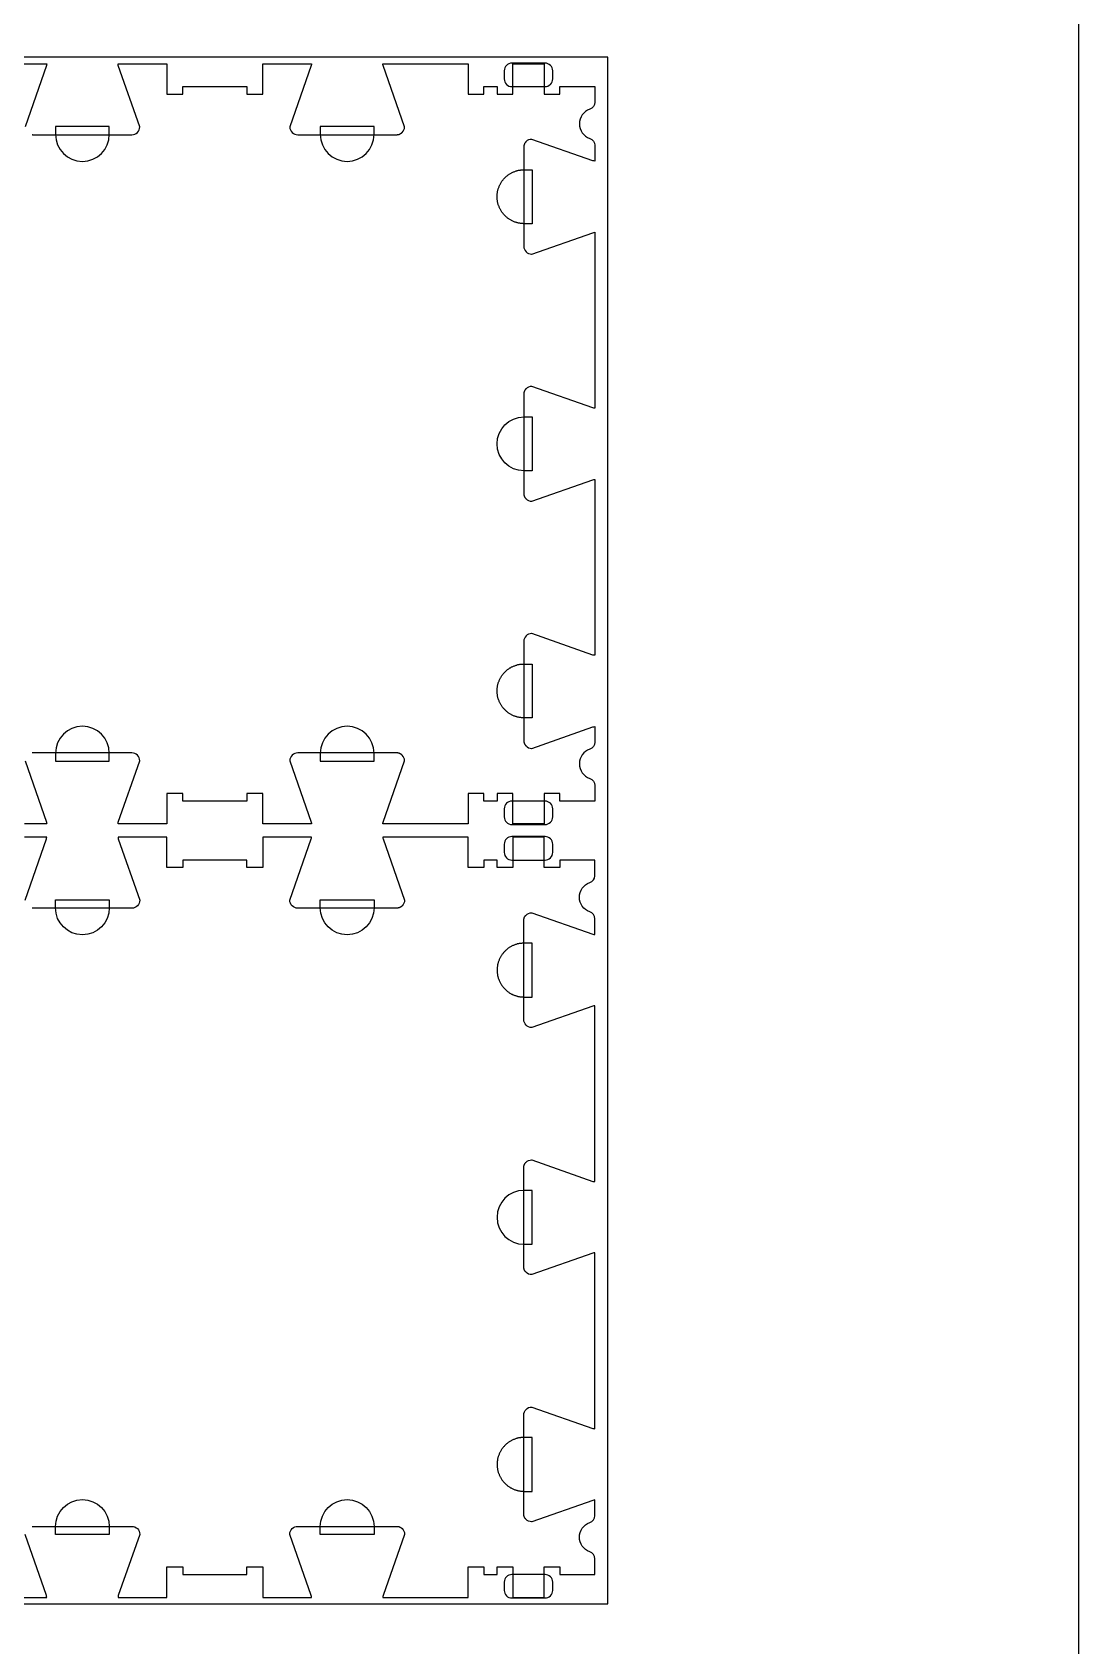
# Model space of a CAD drawing. Extents: x -20252 to -17068, y -27186 to -19593.
# Drawn here: x -17894 to -17068, y -21550 to -20277 of the extents above; entities that cross this region are included whole.
import ezdxf

# ---------------------------------------------------------------- set-up
doc = ezdxf.new("R2010")
doc.units = 0
for name, color, linetype in [('0_SHEET_SPRUCEPLY_2440X122', 1, 'CONTINUOUS'), ('4_ANYTOOL_CUTTHROUGH_OUTSI', 5, 'CONTINUOUS'), ('5_ANYTOOL_HALF_MILL_9MM_IN', 3, 'CONTINUOUS'), ('DONOTCUT', 18, 'CONTINUOUS')]:
    doc.layers.add(name, color=color, linetype=linetype)

msp = doc.modelspace()

# ---------------------------------------------------------------- linework, layer by layer
at = {"layer": '0_SHEET_SPRUCEPLY_2440X122'}
msp.add_lwpolyline([(-19879.9, -20296.7), (-19879.9, -21516.7), (-17439.9, -21516.7), (-17439.9, -20296.7)], close=True, dxfattribs=at)
at = {"layer": '4_ANYTOOL_CUTTHROUGH_OUTSI', "color": 5}
for points in [[(-17949.6, -20302), (-17882.5, -20302), (-17882.5, -20302, -0.061485), (-17882.7, -20303.4), (-17899.6, -20351.6)], [(-17893.9, -20357.9), (-17893.8, -20357.9), (-17893.6, -20358), (-17893.5, -20358), (-17893.3, -20358), (-17815.3, -20358, 0.414214), (-17809.1, -20351.7), (-17809.1, -20351.7), (-17809.1, -20351.6), (-17826, -20303.4), (-17826, -20303.4, -0.061485), (-17826.2, -20302), (-17787.6, -20302), (-17787.6, -20326), (-17775.1, -20326), (-17775.1, -20320), (-17724.6, -20320), (-17724.6, -20326), (-17712.1, -20326), (-17712.1, -20302), (-17673.5, -20302), (-17673.5, -20302, -0.061485), (-17673.8, -20303.4), (-17690.7, -20351.6), (-17690.7, -20351.7), (-17690.7, -20351.7), (-17690.7, -20351.7, 0.414214), (-17684.4, -20358), (-17606.4, -20358), (-17606.3, -20358), (-17606.1, -20358), (-17606, -20357.9), (-17605.8, -20357.9), (-17605.7, -20357.9), (-17605.5, -20357.9), (-17605.4, -20357.9), (-17605.2, -20357.8), (-17605.1, -20357.8), (-17604.9, -20357.8), (-17604.8, -20357.7), (-17604.6, -20357.7), (-17604.5, -20357.7), (-17604.3, -20357.6), (-17604.2, -20357.5), (-17604, -20357.5), (-17603.9, -20357.4), (-17603.8, -20357.4), (-17603.6, -20357.3), (-17603.5, -20357.2), (-17603.4, -20357.1), (-17603.2, -20357.1), (-17603.1, -20357), (-17603, -20356.9), (-17602.8, -20356.8), (-17602.7, -20356.7), (-17602.6, -20356.6), (-17602.5, -20356.5), (-17602.3, -20356.4), (-17602.2, -20356.3), (-17602.1, -20356.2), (-17602, -20356.1, 0.198912), (-17600.2, -20351.7), (-17600.2, -20351.7), (-17600.2, -20351.6), (-17617.1, -20303.4), (-17617.1, -20303.4, -0.061485), (-17617.3, -20302), (-17550.1, -20302), (-17550.1, -20326), (-17537.6, -20326), (-17537.6, -20320), (-17527.1, -20320), (-17527.1, -20326), (-17514.6, -20326), (-17514.6, -20302), (-17490.1, -20302), (-17490.1, -20326), (-17477.6, -20326), (-17477.6, -20320), (-17450.1, -20320), (-17450.1, -20332.4), (-17450.1, -20332.4, -0.317837), (-17454, -20337.8, 0.707107), (-17454, -20360.9, -0.317837), (-17450.1, -20366.3), (-17450.1, -20378.7, -0.061485), (-17451.5, -20378.5), (-17499.8, -20361.6), (-17499.8, -20361.6), (-17499.9, -20361.6), (-17499.9, -20361.6, 0.198912), (-17504.3, -20363.4), (-17504.4, -20363.5), (-17504.5, -20363.6), (-17504.6, -20363.7), (-17504.7, -20363.8), (-17504.8, -20364), (-17504.9, -20364.1), (-17505, -20364.2), (-17505.1, -20364.3), (-17505.2, -20364.5), (-17505.2, -20364.6), (-17505.3, -20364.7), (-17505.4, -20364.9), (-17505.5, -20365), (-17505.5, -20365.1), (-17505.6, -20365.3), (-17505.7, -20365.4), (-17505.7, -20365.6), (-17505.8, -20365.7), (-17505.8, -20365.9), (-17505.9, -20366), (-17505.9, -20366.2), (-17506, -20366.3), (-17506, -20366.5), (-17506, -20366.6), (-17506.1, -20366.8), (-17506.1, -20366.9), (-17506.1, -20367.1), (-17506.1, -20367.2), (-17506.1, -20367.4), (-17506.1, -20367.5), (-17506.1, -20367.7), (-17506.1, -20367.8), (-17506.1, -20445.8, 0.414214), (-17499.9, -20452.1), (-17499.8, -20452.1), (-17499.8, -20452.1), (-17451.5, -20435.2), (-17451.5, -20435.2, -0.061485), (-17450.1, -20434.9), (-17450.1, -20573.6, -0.061485), (-17451.5, -20573.4), (-17499.8, -20556.5), (-17499.8, -20556.5), (-17499.9, -20556.5), (-17499.9, -20556.5, 0.198912), (-17504.3, -20558.3), (-17504.4, -20558.4), (-17504.5, -20558.5), (-17504.6, -20558.6), (-17504.7, -20558.7), (-17504.8, -20558.9), (-17504.9, -20559), (-17505, -20559.1), (-17505.1, -20559.2), (-17505.2, -20559.4), (-17505.2, -20559.5), (-17505.3, -20559.6), (-17505.4, -20559.8), (-17505.5, -20559.9), (-17505.5, -20560), (-17505.6, -20560.2), (-17505.7, -20560.3), (-17505.7, -20560.5), (-17505.8, -20560.6), (-17505.8, -20560.8), (-17505.9, -20560.9), (-17505.9, -20561.1), (-17506, -20561.2), (-17506, -20561.4), (-17506, -20561.5), (-17506.1, -20561.7), (-17506.1, -20561.8), (-17506.1, -20562), (-17506.1, -20562.1), (-17506.1, -20562.3), (-17506.1, -20562.4), (-17506.1, -20562.6), (-17506.1, -20562.7), (-17506.1, -20640.7), (-17506.1, -20640.9), (-17506.1, -20641), (-17506.1, -20641.2), (-17506.1, -20641.3), (-17506.1, -20641.5), (-17506.1, -20641.6), (-17506.1, -20641.8), (-17506, -20641.9), (-17506, -20642.1), (-17506, -20642.2), (-17505.9, -20642.4), (-17505.9, -20642.5), (-17505.8, -20642.7), (-17505.8, -20642.8), (-17505.7, -20643), (-17505.7, -20643.1), (-17505.6, -20643.2), (-17505.5, -20643.4), (-17505.5, -20643.5), (-17505.4, -20643.7), (-17505.3, -20643.8), (-17505.2, -20643.9), (-17505.2, -20644.1), (-17505.1, -20644.2), (-17505, -20644.3), (-17504.9, -20644.4), (-17504.8, -20644.6), (-17504.7, -20644.7), (-17504.6, -20644.8), (-17504.5, -20644.9), (-17504.4, -20645), (-17504.3, -20645.1, 0.198912), (-17499.9, -20647), (-17499.8, -20647), (-17499.8, -20647), (-17451.5, -20630.1), (-17451.5, -20630.1, -0.061485), (-17450.1, -20629.8), (-17450.1, -20768.5, -0.061485), (-17451.5, -20768.3), (-17499.8, -20751.4), (-17499.8, -20751.4), (-17499.9, -20751.4), (-17499.9, -20751.4, 0.414214), (-17506.1, -20757.6), (-17506.1, -20835.6), (-17506.1, -20835.8), (-17506.1, -20835.9), (-17506.1, -20836.1), (-17506.1, -20836.2), (-17506.1, -20836.4), (-17506.1, -20836.5), (-17506.1, -20836.7), (-17506, -20836.8), (-17506, -20837), (-17506, -20837.1), (-17505.9, -20837.3), (-17505.9, -20837.4), (-17505.8, -20837.6), (-17505.8, -20837.7), (-17505.7, -20837.9), (-17505.7, -20838), (-17505.6, -20838.1), (-17505.5, -20838.3), (-17505.5, -20838.4), (-17505.4, -20838.6), (-17505.3, -20838.7), (-17505.2, -20838.8), (-17505.2, -20839), (-17505.1, -20839.1), (-17505, -20839.2), (-17504.9, -20839.3), (-17504.8, -20839.5), (-17504.7, -20839.6), (-17504.6, -20839.7), (-17504.5, -20839.8), (-17504.4, -20839.9), (-17504.3, -20840, 0.198912), (-17499.9, -20841.9), (-17499.8, -20841.9), (-17499.8, -20841.9), (-17451.5, -20825), (-17451.5, -20825, -0.061485), (-17450.1, -20824.7), (-17450.1, -20837.1, -0.317837), (-17454, -20842.5, 0.707107), (-17454, -20865.6, -0.317837), (-17450.1, -20871.1), (-17450.1, -20883.5), (-17477.6, -20883.5), (-17477.6, -20877.5), (-17490.1, -20877.5), (-17490.1, -20901.5), (-17514.6, -20901.5), (-17514.6, -20877.5), (-17527.1, -20877.5), (-17527.1, -20883.5), (-17537.6, -20883.5), (-17537.6, -20877.5), (-17550.1, -20877.5), (-17550.1, -20901.5), (-17617.3, -20901.5), (-17617.3, -20901.5, -0.061485), (-17617.1, -20900.1), (-17600.2, -20851.8), (-17600.2, -20851.8), (-17600.2, -20851.7), (-17600.2, -20851.7, 0.198912), (-17602, -20847.3), (-17602.1, -20847.2), (-17602.2, -20847.1), (-17602.3, -20847), (-17602.5, -20846.9), (-17602.6, -20846.8), (-17602.7, -20846.7), (-17602.8, -20846.6), (-17603, -20846.5), (-17603.1, -20846.4), (-17603.2, -20846.4), (-17603.4, -20846.3), (-17603.5, -20846.2), (-17603.6, -20846.1), (-17603.8, -20846.1), (-17603.9, -20846), (-17604, -20845.9), (-17604.2, -20845.9), (-17604.3, -20845.8), (-17604.5, -20845.8), (-17604.6, -20845.7), (-17604.8, -20845.7), (-17604.9, -20845.6), (-17605.1, -20845.6), (-17605.2, -20845.6), (-17605.4, -20845.6), (-17605.5, -20845.5), (-17605.7, -20845.5), (-17605.8, -20845.5), (-17606, -20845.5), (-17606.1, -20845.5), (-17606.3, -20845.5), (-17606.4, -20845.5), (-17684.4, -20845.5, 0.414214), (-17690.7, -20851.7), (-17690.7, -20851.8), (-17690.7, -20851.8), (-17673.8, -20900.1), (-17673.8, -20900.1, -0.061485), (-17673.5, -20901.5), (-17712.1, -20901.5), (-17712.1, -20877.5), (-17724.6, -20877.5), (-17724.6, -20883.5), (-17775.1, -20883.5), (-17775.1, -20877.5), (-17787.6, -20877.5), (-17787.6, -20901.5), (-17826.2, -20901.5), (-17826.2, -20901.5, -0.061485), (-17826, -20900.1), (-17809.1, -20851.8), (-17809.1, -20851.8), (-17809.1, -20851.7), (-17809.1, -20851.7, 0.414214), (-17815.3, -20845.5), (-17893.3, -20845.5), (-17893.5, -20845.5), (-17893.6, -20845.5), (-17893.8, -20845.5), (-17893.9, -20845.5)], [(-17899.6, -20851.8), (-17882.7, -20900.1), (-17882.7, -20900.1, -0.061485), (-17882.5, -20901.5), (-17899.9, -20901.5)], [(-17899.6, -20961.6), (-17882.7, -20913.4), (-17882.7, -20913.4, 0.061485), (-17882.5, -20912), (-17899.9, -20912)], [(-17893.9, -21455.5), (-17893.8, -21455.5), (-17893.6, -21455.5), (-17893.5, -21455.5), (-17893.3, -21455.5), (-17815.3, -21455.5, -0.414214), (-17809.1, -21461.7), (-17809.1, -21461.8), (-17809.1, -21461.8), (-17826, -21510.1), (-17826, -21510.1, 0.061485), (-17826.2, -21511.5), (-17787.6, -21511.5), (-17787.6, -21487.5), (-17775.1, -21487.5), (-17775.1, -21493.5), (-17724.6, -21493.5), (-17724.6, -21487.5), (-17712.1, -21487.5), (-17712.1, -21511.5), (-17673.5, -21511.5), (-17673.5, -21511.5, 0.061485), (-17673.8, -21510.1), (-17690.7, -21461.8), (-17690.7, -21461.8), (-17690.7, -21461.7), (-17690.7, -21461.7, -0.414214), (-17684.4, -21455.5), (-17606.4, -21455.5), (-17606.3, -21455.5), (-17606.1, -21455.5), (-17606, -21455.5), (-17605.8, -21455.5), (-17605.7, -21455.5), (-17605.5, -21455.5), (-17605.4, -21455.6), (-17605.2, -21455.6), (-17605.1, -21455.6), (-17604.9, -21455.6), (-17604.8, -21455.7), (-17604.6, -21455.7), (-17604.5, -21455.8), (-17604.3, -21455.8), (-17604.2, -21455.9), (-17604, -21455.9), (-17603.9, -21456), (-17603.8, -21456.1), (-17603.6, -21456.1), (-17603.5, -21456.2), (-17603.4, -21456.3), (-17603.2, -21456.4), (-17603.1, -21456.4), (-17603, -21456.5), (-17602.8, -21456.6), (-17602.7, -21456.7), (-17602.6, -21456.8), (-17602.5, -21456.9), (-17602.3, -21457), (-17602.2, -21457.1), (-17602.1, -21457.2), (-17602, -21457.3, -0.198912), (-17600.2, -21461.7), (-17600.2, -21461.8), (-17600.2, -21461.8), (-17617.1, -21510.1), (-17617.1, -21510.1, 0.061485), (-17617.3, -21511.5), (-17550.1, -21511.5), (-17550.1, -21487.5), (-17537.6, -21487.5), (-17537.6, -21493.5), (-17527.1, -21493.5), (-17527.1, -21487.5), (-17514.6, -21487.5), (-17514.6, -21511.5), (-17490.1, -21511.5), (-17490.1, -21487.5), (-17477.6, -21487.5), (-17477.6, -21493.5), (-17450.1, -21493.5), (-17450.1, -21481.1), (-17450.1, -21481.1, 0.317837), (-17454, -21475.6, -0.707107), (-17454, -21452.5, 0.317837), (-17450.1, -21447.1), (-17450.1, -21434.7, 0.061485), (-17451.5, -21435), (-17499.8, -21451.9), (-17499.8, -21451.9), (-17499.9, -21451.9), (-17499.9, -21451.9, -0.198912), (-17504.3, -21450), (-17504.4, -21449.9), (-17504.5, -21449.8), (-17504.6, -21449.7), (-17504.7, -21449.6), (-17504.8, -21449.5), (-17504.9, -21449.3), (-17505, -21449.2), (-17505.1, -21449.1), (-17505.2, -21449), (-17505.2, -21448.8), (-17505.3, -21448.7), (-17505.4, -21448.6), (-17505.5, -21448.4), (-17505.5, -21448.3), (-17505.6, -21448.1), (-17505.7, -21448), (-17505.7, -21447.9), (-17505.8, -21447.7), (-17505.8, -21447.6), (-17505.9, -21447.4), (-17505.9, -21447.3), (-17506, -21447.1), (-17506, -21447), (-17506, -21446.8), (-17506.1, -21446.7), (-17506.1, -21446.5), (-17506.1, -21446.4), (-17506.1, -21446.2), (-17506.1, -21446.1), (-17506.1, -21445.9), (-17506.1, -21445.8), (-17506.1, -21445.6), (-17506.1, -21367.6, -0.414214), (-17499.9, -21361.4), (-17499.8, -21361.4), (-17499.8, -21361.4), (-17451.5, -21378.3), (-17451.5, -21378.3, 0.061485), (-17450.1, -21378.5), (-17450.1, -21239.8, 0.061485), (-17451.5, -21240.1), (-17499.8, -21257), (-17499.8, -21257), (-17499.9, -21257), (-17499.9, -21257, -0.198912), (-17504.3, -21255.1), (-17504.4, -21255), (-17504.5, -21254.9), (-17504.6, -21254.8), (-17504.7, -21254.7), (-17504.8, -21254.6), (-17504.9, -21254.4), (-17505, -21254.3), (-17505.1, -21254.2), (-17505.2, -21254.1), (-17505.2, -21253.9), (-17505.3, -21253.8), (-17505.4, -21253.7), (-17505.5, -21253.5), (-17505.5, -21253.4), (-17505.6, -21253.2), (-17505.7, -21253.1), (-17505.7, -21253), (-17505.8, -21252.8), (-17505.8, -21252.7), (-17505.9, -21252.5), (-17505.9, -21252.4), (-17506, -21252.2), (-17506, -21252.1), (-17506, -21251.9), (-17506.1, -21251.8), (-17506.1, -21251.6), (-17506.1, -21251.5), (-17506.1, -21251.3), (-17506.1, -21251.2), (-17506.1, -21251), (-17506.1, -21250.9), (-17506.1, -21250.7), (-17506.1, -21172.7), (-17506.1, -21172.6), (-17506.1, -21172.4), (-17506.1, -21172.3), (-17506.1, -21172.1), (-17506.1, -21172), (-17506.1, -21171.8), (-17506.1, -21171.7), (-17506, -21171.5), (-17506, -21171.4), (-17506, -21171.2), (-17505.9, -21171.1), (-17505.9, -21170.9), (-17505.8, -21170.8), (-17505.8, -21170.6), (-17505.7, -21170.5), (-17505.7, -21170.3), (-17505.6, -21170.2), (-17505.5, -21170), (-17505.5, -21169.9), (-17505.4, -21169.8), (-17505.3, -21169.6), (-17505.2, -21169.5), (-17505.2, -21169.4), (-17505.1, -21169.2), (-17505, -21169.1), (-17504.9, -21169), (-17504.8, -21168.9), (-17504.7, -21168.7), (-17504.6, -21168.6), (-17504.5, -21168.5), (-17504.4, -21168.4), (-17504.3, -21168.3, -0.198912), (-17499.9, -21166.5), (-17499.8, -21166.5), (-17499.8, -21166.5), (-17451.5, -21183.4), (-17451.5, -21183.4, 0.061485), (-17450.1, -21183.6), (-17450.1, -21044.9, 0.061485), (-17451.5, -21045.2), (-17499.8, -21062.1), (-17499.8, -21062.1), (-17499.9, -21062.1), (-17499.9, -21062.1, -0.414214), (-17506.1, -21055.8), (-17506.1, -20977.8), (-17506.1, -20977.7), (-17506.1, -20977.5), (-17506.1, -20977.4), (-17506.1, -20977.2), (-17506.1, -20977.1), (-17506.1, -20976.9), (-17506.1, -20976.8), (-17506, -20976.6), (-17506, -20976.5), (-17506, -20976.3), (-17505.9, -20976.2), (-17505.9, -20976), (-17505.8, -20975.9), (-17505.8, -20975.7), (-17505.7, -20975.6), (-17505.7, -20975.4), (-17505.6, -20975.3), (-17505.5, -20975.1), (-17505.5, -20975), (-17505.4, -20974.9), (-17505.3, -20974.7), (-17505.2, -20974.6), (-17505.2, -20974.5), (-17505.1, -20974.3), (-17505, -20974.2), (-17504.9, -20974.1), (-17504.8, -20974), (-17504.7, -20973.8), (-17504.6, -20973.7), (-17504.5, -20973.6), (-17504.4, -20973.5), (-17504.3, -20973.4, -0.198912), (-17499.9, -20971.6), (-17499.8, -20971.6), (-17499.8, -20971.6), (-17451.5, -20988.5), (-17451.5, -20988.5, 0.061485), (-17450.1, -20988.7), (-17450.1, -20976.3, 0.317837), (-17454, -20970.9, -0.707107), (-17454, -20947.8, 0.317837), (-17450.1, -20942.4), (-17450.1, -20930), (-17477.6, -20930), (-17477.6, -20936), (-17490.1, -20936), (-17490.1, -20912), (-17514.6, -20912), (-17514.6, -20936), (-17527.1, -20936), (-17527.1, -20930), (-17537.6, -20930), (-17537.6, -20936), (-17550.1, -20936), (-17550.1, -20912), (-17617.3, -20912), (-17617.3, -20912, 0.061485), (-17617.1, -20913.4), (-17600.2, -20961.6), (-17600.2, -20961.7), (-17600.2, -20961.7), (-17600.2, -20961.7, -0.198912), (-17602, -20966.1), (-17602.1, -20966.2), (-17602.2, -20966.3), (-17602.3, -20966.4), (-17602.5, -20966.5), (-17602.6, -20966.6), (-17602.7, -20966.7), (-17602.8, -20966.8), (-17603, -20966.9), (-17603.1, -20967), (-17603.2, -20967.1), (-17603.4, -20967.1), (-17603.5, -20967.2), (-17603.6, -20967.3), (-17603.8, -20967.4), (-17603.9, -20967.4), (-17604, -20967.5), (-17604.2, -20967.5), (-17604.3, -20967.6), (-17604.5, -20967.7), (-17604.6, -20967.7), (-17604.8, -20967.7), (-17604.9, -20967.8), (-17605.1, -20967.8), (-17605.2, -20967.8), (-17605.4, -20967.9), (-17605.5, -20967.9), (-17605.7, -20967.9), (-17605.8, -20967.9), (-17606, -20967.9), (-17606.1, -20968), (-17606.3, -20968), (-17606.4, -20968), (-17684.4, -20968, -0.414214), (-17690.7, -20961.7), (-17690.7, -20961.7), (-17690.7, -20961.6), (-17673.8, -20913.4), (-17673.8, -20913.4, 0.061485), (-17673.5, -20912), (-17712.1, -20912), (-17712.1, -20936), (-17724.6, -20936), (-17724.6, -20930), (-17775.1, -20930), (-17775.1, -20936), (-17787.6, -20936), (-17787.6, -20912), (-17826.2, -20912), (-17826.2, -20912, 0.061485), (-17826, -20913.4), (-17809.1, -20961.6), (-17809.1, -20961.7), (-17809.1, -20961.7), (-17809.1, -20961.7, -0.414214), (-17815.3, -20968), (-17893.3, -20968), (-17893.5, -20968), (-17893.6, -20968), (-17893.8, -20967.9), (-17893.9, -20967.9)], [(-17949.6, -21511.5), (-17882.5, -21511.5), (-17882.5, -21511.5, 0.061485), (-17882.7, -21510.1), (-17899.6, -21461.8)]]:
    msp.add_lwpolyline(points, format="xyb", dxfattribs=at)
at = {"layer": '5_ANYTOOL_HALF_MILL_9MM_IN', "color": 3}
for points in [[(-17515.5, -20301.5, 0.414214), (-17521.5, -20307.5), (-17521.5, -20314, 0.414214), (-17515.5, -20320), (-17489.3, -20320, 0.414214), (-17483.3, -20314), (-17483.3, -20307.5, 0.414214), (-17489.3, -20301.5)], [(-17875.6, -20357.7, 1), (-17833.1, -20357.7), (-17833.1, -20357.5), (-17833.1, -20351.5), (-17875.6, -20351.5), (-17875.6, -20357.5), (-17875.6, -20357.7)], [(-17666.7, -20357.7, 1), (-17624.2, -20357.7), (-17624.2, -20357.5), (-17624.2, -20351.5), (-17666.7, -20351.5), (-17666.7, -20357.5), (-17666.7, -20357.7)], [(-17505.9, -20623, -1), (-17505.9, -20580.5), (-17505.6, -20580.5), (-17499.6, -20580.5), (-17499.6, -20623), (-17505.6, -20623), (-17505.9, -20623)], [(-17833.1, -20845.7, 1), (-17875.6, -20845.7), (-17875.6, -20846), (-17875.6, -20852), (-17833.1, -20852), (-17833.1, -20846), (-17833.1, -20845.7)], [(-17624.2, -20845.7, 1), (-17666.7, -20845.7), (-17666.7, -20846), (-17666.7, -20852), (-17624.2, -20852), (-17624.2, -20846), (-17624.2, -20845.7)], [(-17515.5, -20883.5, 0.414214), (-17521.5, -20889.5), (-17521.5, -20896, 0.414214), (-17515.5, -20902), (-17489.3, -20902, 0.414214), (-17483.3, -20896), (-17483.3, -20889.5, 0.414214), (-17489.3, -20883.5)], [(-17515.5, -20911.5, 0.414214), (-17521.5, -20917.5), (-17521.5, -20924, 0.414214), (-17515.5, -20930), (-17489.3, -20930, 0.414214), (-17483.3, -20924), (-17483.3, -20917.5, 0.414214), (-17489.3, -20911.5)], [(-17833.1, -20967.7, -1), (-17875.6, -20967.7), (-17875.6, -20967.5), (-17875.6, -20961.5), (-17833.1, -20961.5), (-17833.1, -20967.5), (-17833.1, -20967.7)], [(-17624.2, -20967.7, -1), (-17666.7, -20967.7), (-17666.7, -20967.5), (-17666.7, -20961.5), (-17624.2, -20961.5), (-17624.2, -20967.5), (-17624.2, -20967.7)], [(-17505.9, -21190.5, 1), (-17505.9, -21233), (-17505.6, -21233), (-17499.6, -21233), (-17499.6, -21190.5), (-17505.6, -21190.5), (-17505.9, -21190.5)], [(-17875.6, -21455.7, -1), (-17833.1, -21455.7), (-17833.1, -21456), (-17833.1, -21462), (-17875.6, -21462), (-17875.6, -21456), (-17875.6, -21455.7)], [(-17666.7, -21455.7, -1), (-17624.2, -21455.7), (-17624.2, -21456), (-17624.2, -21462), (-17666.7, -21462), (-17666.7, -21456), (-17666.7, -21455.7)], [(-17515.5, -21493.5, 0.414214), (-17521.5, -21499.5), (-17521.5, -21506, 0.414214), (-17515.5, -21512), (-17489.3, -21512, 0.414214), (-17483.3, -21506), (-17483.3, -21499.5, 0.414214), (-17489.3, -21493.5)]]:
    msp.add_lwpolyline(points, format="xyb", close=True, dxfattribs=at)
for points in [[(-17505.9, -20428.1), (-17506.4, -20428.1), (-17506.8, -20428), (-17507.3, -20428), (-17507.8, -20428), (-17508.3, -20427.9), (-17508.8, -20427.9), (-17509.3, -20427.8), (-17509.8, -20427.7), (-17510.3, -20427.6), (-17510.7, -20427.5), (-17511.2, -20427.4), (-17511.7, -20427.2), (-17512.2, -20427.1), (-17512.7, -20426.9), (-17513.2, -20426.8), (-17513.7, -20426.6), (-17514.2, -20426.4), (-17514.7, -20426.2), (-17515.2, -20425.9), (-17515.7, -20425.7), (-17516.1, -20425.4), (-17516.6, -20425.2), (-17517.1, -20424.9), (-17517.5, -20424.6), (-17518, -20424.3), (-17518.4, -20424), (-17518.9, -20423.7), (-17519.3, -20423.3), (-17519.7, -20423), (-17520.1, -20422.6), (-17520.5, -20422.2), (-17520.9, -20421.8), (-17521.3, -20421.4), (-17521.7, -20421), (-17522, -20420.6), (-17522.4, -20420.2), (-17522.7, -20419.8), (-17523.1, -20419.3), (-17523.4, -20418.9), (-17523.7, -20418.4), (-17524, -20418), (-17524.2, -20417.5), (-17524.5, -20417), (-17524.8, -20416.6), (-17525, -20416.1), (-17525.2, -20415.6), (-17525.4, -20415.1), (-17525.6, -20414.6), (-17525.8, -20414.1), (-17526, -20413.7), (-17526.2, -20413.2), (-17526.3, -20412.7), (-17526.5, -20412.2), (-17526.6, -20411.7), (-17526.7, -20411.2), (-17526.8, -20410.7), (-17526.9, -20410.2), (-17526.9, -20409.7), (-17527, -20409.2), (-17527.1, -20408.7), (-17527.1, -20408.2), (-17527.1, -20407.8), (-17527.1, -20407.3), (-17527.1, -20406.8), (-17527.1, -20406.3), (-17527.1, -20405.9), (-17527.1, -20405.4), (-17527.1, -20404.9), (-17527, -20404.4), (-17526.9, -20403.9), (-17526.9, -20403.4), (-17526.8, -20402.9), (-17526.7, -20402.5), (-17526.6, -20402), (-17526.5, -20401.5), (-17526.3, -20401), (-17526.2, -20400.5), (-17526, -20400), (-17525.8, -20399.5), (-17525.6, -20399), (-17525.4, -20398.5), (-17525.2, -20398), (-17525, -20397.5), (-17524.8, -20397.1), (-17524.5, -20396.6), (-17524.2, -20396.1), (-17524, -20395.6), (-17523.7, -20395.2), (-17523.4, -20394.7), (-17523.1, -20394.3), (-17522.7, -20393.9), (-17522.4, -20393.4), (-17522, -20393), (-17521.7, -20392.6), (-17521.3, -20392.2), (-17520.9, -20391.8), (-17520.5, -20391.4), (-17520.1, -20391), (-17519.7, -20390.7), (-17519.3, -20390.3), (-17518.9, -20390), (-17518.4, -20389.6), (-17518, -20389.3), (-17517.5, -20389), (-17517.1, -20388.7), (-17516.6, -20388.5), (-17516.1, -20388.2), (-17515.7, -20387.9), (-17515.2, -20387.7), (-17514.7, -20387.5), (-17514.2, -20387.3), (-17513.7, -20387.1), (-17513.2, -20386.9), (-17512.7, -20386.7), (-17512.2, -20386.5), (-17511.7, -20386.4), (-17511.2, -20386.2), (-17510.7, -20386.1), (-17510.3, -20386), (-17509.8, -20385.9), (-17509.3, -20385.8), (-17508.8, -20385.8), (-17508.3, -20385.7), (-17507.8, -20385.7), (-17507.3, -20385.6), (-17506.8, -20385.6), (-17506.4, -20385.6), (-17505.9, -20385.6), (-17505.6, -20385.6), (-17499.6, -20385.6), (-17499.6, -20428.1), (-17505.6, -20428.1), (-17505.9, -20428.1)], [(-17505.9, -20817.9), (-17506.4, -20817.9), (-17506.8, -20817.8), (-17507.3, -20817.8), (-17507.8, -20817.8), (-17508.3, -20817.7), (-17508.8, -20817.7), (-17509.3, -20817.6), (-17509.8, -20817.5), (-17510.3, -20817.4), (-17510.7, -20817.3), (-17511.2, -20817.2), (-17511.7, -20817), (-17512.2, -20816.9), (-17512.7, -20816.7), (-17513.2, -20816.6), (-17513.7, -20816.4), (-17514.2, -20816.2), (-17514.7, -20816), (-17515.2, -20815.7), (-17515.7, -20815.5), (-17516.1, -20815.2), (-17516.6, -20815), (-17517.1, -20814.7), (-17517.5, -20814.4), (-17518, -20814.1), (-17518.4, -20813.8), (-17518.9, -20813.5), (-17519.3, -20813.1), (-17519.7, -20812.8), (-17520.1, -20812.4), (-17520.5, -20812), (-17520.9, -20811.6), (-17521.3, -20811.2), (-17521.7, -20810.8), (-17522, -20810.4), (-17522.4, -20810), (-17522.7, -20809.6), (-17523.1, -20809.1), (-17523.4, -20808.7), (-17523.7, -20808.2), (-17524, -20807.8), (-17524.2, -20807.3), (-17524.5, -20806.8), (-17524.8, -20806.4), (-17525, -20805.9), (-17525.2, -20805.4), (-17525.4, -20804.9), (-17525.6, -20804.4), (-17525.8, -20803.9), (-17526, -20803.5), (-17526.2, -20803), (-17526.3, -20802.5), (-17526.5, -20802), (-17526.6, -20801.5), (-17526.7, -20801), (-17526.8, -20800.5), (-17526.9, -20800), (-17526.9, -20799.5), (-17527, -20799), (-17527.1, -20798.5), (-17527.1, -20798), (-17527.1, -20797.6), (-17527.1, -20797.1), (-17527.1, -20796.6), (-17527.1, -20796.1), (-17527.1, -20795.7), (-17527.1, -20795.2), (-17527.1, -20794.7), (-17527, -20794.2), (-17526.9, -20793.7), (-17526.9, -20793.2), (-17526.8, -20792.7), (-17526.7, -20792.3), (-17526.6, -20791.8), (-17526.5, -20791.3), (-17526.3, -20790.8), (-17526.2, -20790.3), (-17526, -20789.8), (-17525.8, -20789.3), (-17525.6, -20788.8), (-17525.4, -20788.3), (-17525.2, -20787.8), (-17525, -20787.3), (-17524.8, -20786.9), (-17524.5, -20786.4), (-17524.2, -20785.9), (-17524, -20785.4), (-17523.7, -20785), (-17523.4, -20784.5), (-17523.1, -20784.1), (-17522.7, -20783.7), (-17522.4, -20783.2), (-17522, -20782.8), (-17521.7, -20782.4), (-17521.3, -20782), (-17520.9, -20781.6), (-17520.5, -20781.2), (-17520.1, -20780.8), (-17519.7, -20780.5), (-17519.3, -20780.1), (-17518.9, -20779.8), (-17518.4, -20779.4), (-17518, -20779.1), (-17517.5, -20778.8), (-17517.1, -20778.5), (-17516.6, -20778.3), (-17516.1, -20778), (-17515.7, -20777.7), (-17515.2, -20777.5), (-17514.7, -20777.3), (-17514.2, -20777.1), (-17513.7, -20776.9), (-17513.2, -20776.7), (-17512.7, -20776.5), (-17512.2, -20776.3), (-17511.7, -20776.2), (-17511.2, -20776), (-17510.7, -20775.9), (-17510.3, -20775.8), (-17509.8, -20775.7), (-17509.3, -20775.6), (-17508.8, -20775.6), (-17508.3, -20775.5), (-17507.8, -20775.5), (-17507.3, -20775.4), (-17506.8, -20775.4), (-17506.4, -20775.4), (-17505.9, -20775.4), (-17505.6, -20775.4), (-17499.6, -20775.4), (-17499.6, -20817.9), (-17505.6, -20817.9), (-17505.9, -20817.9)], [(-17505.9, -20995.6), (-17506.4, -20995.6), (-17506.8, -20995.6), (-17507.3, -20995.6), (-17507.8, -20995.7), (-17508.3, -20995.7), (-17508.8, -20995.8), (-17509.3, -20995.8), (-17509.8, -20995.9), (-17510.3, -20996), (-17510.7, -20996.1), (-17511.2, -20996.2), (-17511.7, -20996.4), (-17512.2, -20996.5), (-17512.7, -20996.7), (-17513.2, -20996.9), (-17513.7, -20997.1), (-17514.2, -20997.3), (-17514.7, -20997.5), (-17515.2, -20997.7), (-17515.7, -20997.9), (-17516.1, -20998.2), (-17516.6, -20998.5), (-17517.1, -20998.7), (-17517.5, -20999), (-17518, -20999.3), (-17518.4, -20999.6), (-17518.9, -21000), (-17519.3, -21000.3), (-17519.7, -21000.7), (-17520.1, -21001), (-17520.5, -21001.4), (-17520.9, -21001.8), (-17521.3, -21002.2), (-17521.7, -21002.6), (-17522, -21003), (-17522.4, -21003.4), (-17522.7, -21003.9), (-17523.1, -21004.3), (-17523.4, -21004.7), (-17523.7, -21005.2), (-17524, -21005.6), (-17524.2, -21006.1), (-17524.5, -21006.6), (-17524.8, -21007.1), (-17525, -21007.5), (-17525.2, -21008), (-17525.4, -21008.5), (-17525.6, -21009), (-17525.8, -21009.5), (-17526, -21010), (-17526.2, -21010.5), (-17526.3, -21011), (-17526.5, -21011.5), (-17526.6, -21012), (-17526.7, -21012.5), (-17526.8, -21012.9), (-17526.9, -21013.4), (-17526.9, -21013.9), (-17527, -21014.4), (-17527.1, -21014.9), (-17527.1, -21015.4), (-17527.1, -21015.9), (-17527.1, -21016.3), (-17527.1, -21016.8), (-17527.1, -21017.3), (-17527.1, -21017.8), (-17527.1, -21018.2), (-17527.1, -21018.7), (-17527, -21019.2), (-17526.9, -21019.7), (-17526.9, -21020.2), (-17526.8, -21020.7), (-17526.7, -21021.2), (-17526.6, -21021.7), (-17526.5, -21022.2), (-17526.3, -21022.7), (-17526.2, -21023.2), (-17526, -21023.7), (-17525.8, -21024.1), (-17525.6, -21024.6), (-17525.4, -21025.1), (-17525.2, -21025.6), (-17525, -21026.1), (-17524.8, -21026.6), (-17524.5, -21027), (-17524.2, -21027.5), (-17524, -21028), (-17523.7, -21028.4), (-17523.4, -21028.9), (-17523.1, -21029.3), (-17522.7, -21029.8), (-17522.4, -21030.2), (-17522, -21030.6), (-17521.7, -21031), (-17521.3, -21031.4), (-17520.9, -21031.8), (-17520.5, -21032.2), (-17520.1, -21032.6), (-17519.7, -21033), (-17519.3, -21033.3), (-17518.9, -21033.7), (-17518.4, -21034), (-17518, -21034.3), (-17517.5, -21034.6), (-17517.1, -21034.9), (-17516.6, -21035.2), (-17516.1, -21035.4), (-17515.7, -21035.7), (-17515.2, -21035.9), (-17514.7, -21036.2), (-17514.2, -21036.4), (-17513.7, -21036.6), (-17513.2, -21036.8), (-17512.7, -21036.9), (-17512.2, -21037.1), (-17511.7, -21037.2), (-17511.2, -21037.4), (-17510.7, -21037.5), (-17510.3, -21037.6), (-17509.8, -21037.7), (-17509.3, -21037.8), (-17508.8, -21037.9), (-17508.3, -21037.9), (-17507.8, -21038), (-17507.3, -21038), (-17506.8, -21038), (-17506.4, -21038.1), (-17505.9, -21038.1), (-17505.6, -21038.1), (-17499.6, -21038.1), (-17499.6, -20995.6), (-17505.6, -20995.6), (-17505.9, -20995.6)], [(-17505.9, -21385.4), (-17506.4, -21385.4), (-17506.8, -21385.4), (-17507.3, -21385.4), (-17507.8, -21385.5), (-17508.3, -21385.5), (-17508.8, -21385.6), (-17509.3, -21385.6), (-17509.8, -21385.7), (-17510.3, -21385.8), (-17510.7, -21385.9), (-17511.2, -21386), (-17511.7, -21386.2), (-17512.2, -21386.3), (-17512.7, -21386.5), (-17513.2, -21386.7), (-17513.7, -21386.9), (-17514.2, -21387.1), (-17514.7, -21387.3), (-17515.2, -21387.5), (-17515.7, -21387.7), (-17516.1, -21388), (-17516.6, -21388.3), (-17517.1, -21388.5), (-17517.5, -21388.8), (-17518, -21389.1), (-17518.4, -21389.4), (-17518.9, -21389.8), (-17519.3, -21390.1), (-17519.7, -21390.5), (-17520.1, -21390.8), (-17520.5, -21391.2), (-17520.9, -21391.6), (-17521.3, -21392), (-17521.7, -21392.4), (-17522, -21392.8), (-17522.4, -21393.2), (-17522.7, -21393.7), (-17523.1, -21394.1), (-17523.4, -21394.5), (-17523.7, -21395), (-17524, -21395.4), (-17524.2, -21395.9), (-17524.5, -21396.4), (-17524.8, -21396.9), (-17525, -21397.3), (-17525.2, -21397.8), (-17525.4, -21398.3), (-17525.6, -21398.8), (-17525.8, -21399.3), (-17526, -21399.8), (-17526.2, -21400.3), (-17526.3, -21400.8), (-17526.5, -21401.3), (-17526.6, -21401.8), (-17526.7, -21402.3), (-17526.8, -21402.7), (-17526.9, -21403.2), (-17526.9, -21403.7), (-17527, -21404.2), (-17527.1, -21404.7), (-17527.1, -21405.2), (-17527.1, -21405.7), (-17527.1, -21406.1), (-17527.1, -21406.6), (-17527.1, -21407.1), (-17527.1, -21407.6), (-17527.1, -21408), (-17527.1, -21408.5), (-17527, -21409), (-17526.9, -21409.5), (-17526.9, -21410), (-17526.8, -21410.5), (-17526.7, -21411), (-17526.6, -21411.5), (-17526.5, -21412), (-17526.3, -21412.5), (-17526.2, -21413), (-17526, -21413.5), (-17525.8, -21413.9), (-17525.6, -21414.4), (-17525.4, -21414.9), (-17525.2, -21415.4), (-17525, -21415.9), (-17524.8, -21416.4), (-17524.5, -21416.8), (-17524.2, -21417.3), (-17524, -21417.8), (-17523.7, -21418.2), (-17523.4, -21418.7), (-17523.1, -21419.1), (-17522.7, -21419.6), (-17522.4, -21420), (-17522, -21420.4), (-17521.7, -21420.8), (-17521.3, -21421.2), (-17520.9, -21421.6), (-17520.5, -21422), (-17520.1, -21422.4), (-17519.7, -21422.8), (-17519.3, -21423.1), (-17518.9, -21423.5), (-17518.4, -21423.8), (-17518, -21424.1), (-17517.5, -21424.4), (-17517.1, -21424.7), (-17516.6, -21425), (-17516.1, -21425.2), (-17515.7, -21425.5), (-17515.2, -21425.7), (-17514.7, -21426), (-17514.2, -21426.2), (-17513.7, -21426.4), (-17513.2, -21426.6), (-17512.7, -21426.7), (-17512.2, -21426.9), (-17511.7, -21427), (-17511.2, -21427.2), (-17510.7, -21427.3), (-17510.3, -21427.4), (-17509.8, -21427.5), (-17509.3, -21427.6), (-17508.8, -21427.7), (-17508.3, -21427.7), (-17507.8, -21427.8), (-17507.3, -21427.8), (-17506.8, -21427.8), (-17506.4, -21427.9), (-17505.9, -21427.9), (-17505.6, -21427.9), (-17499.6, -21427.9), (-17499.6, -21385.4), (-17505.6, -21385.4), (-17505.9, -21385.4)]]:
    msp.add_lwpolyline(points, close=True, dxfattribs=at)
at = {"layer": 'DONOTCUT'}
msp.add_lwpolyline([(-20251.6, -27186.1), (-17068.2, -27186.1), (-17068.2, -19592.7), (-20251.6, -19592.7)], close=True, dxfattribs=at)

doc.saveas('drawing.dxf')
